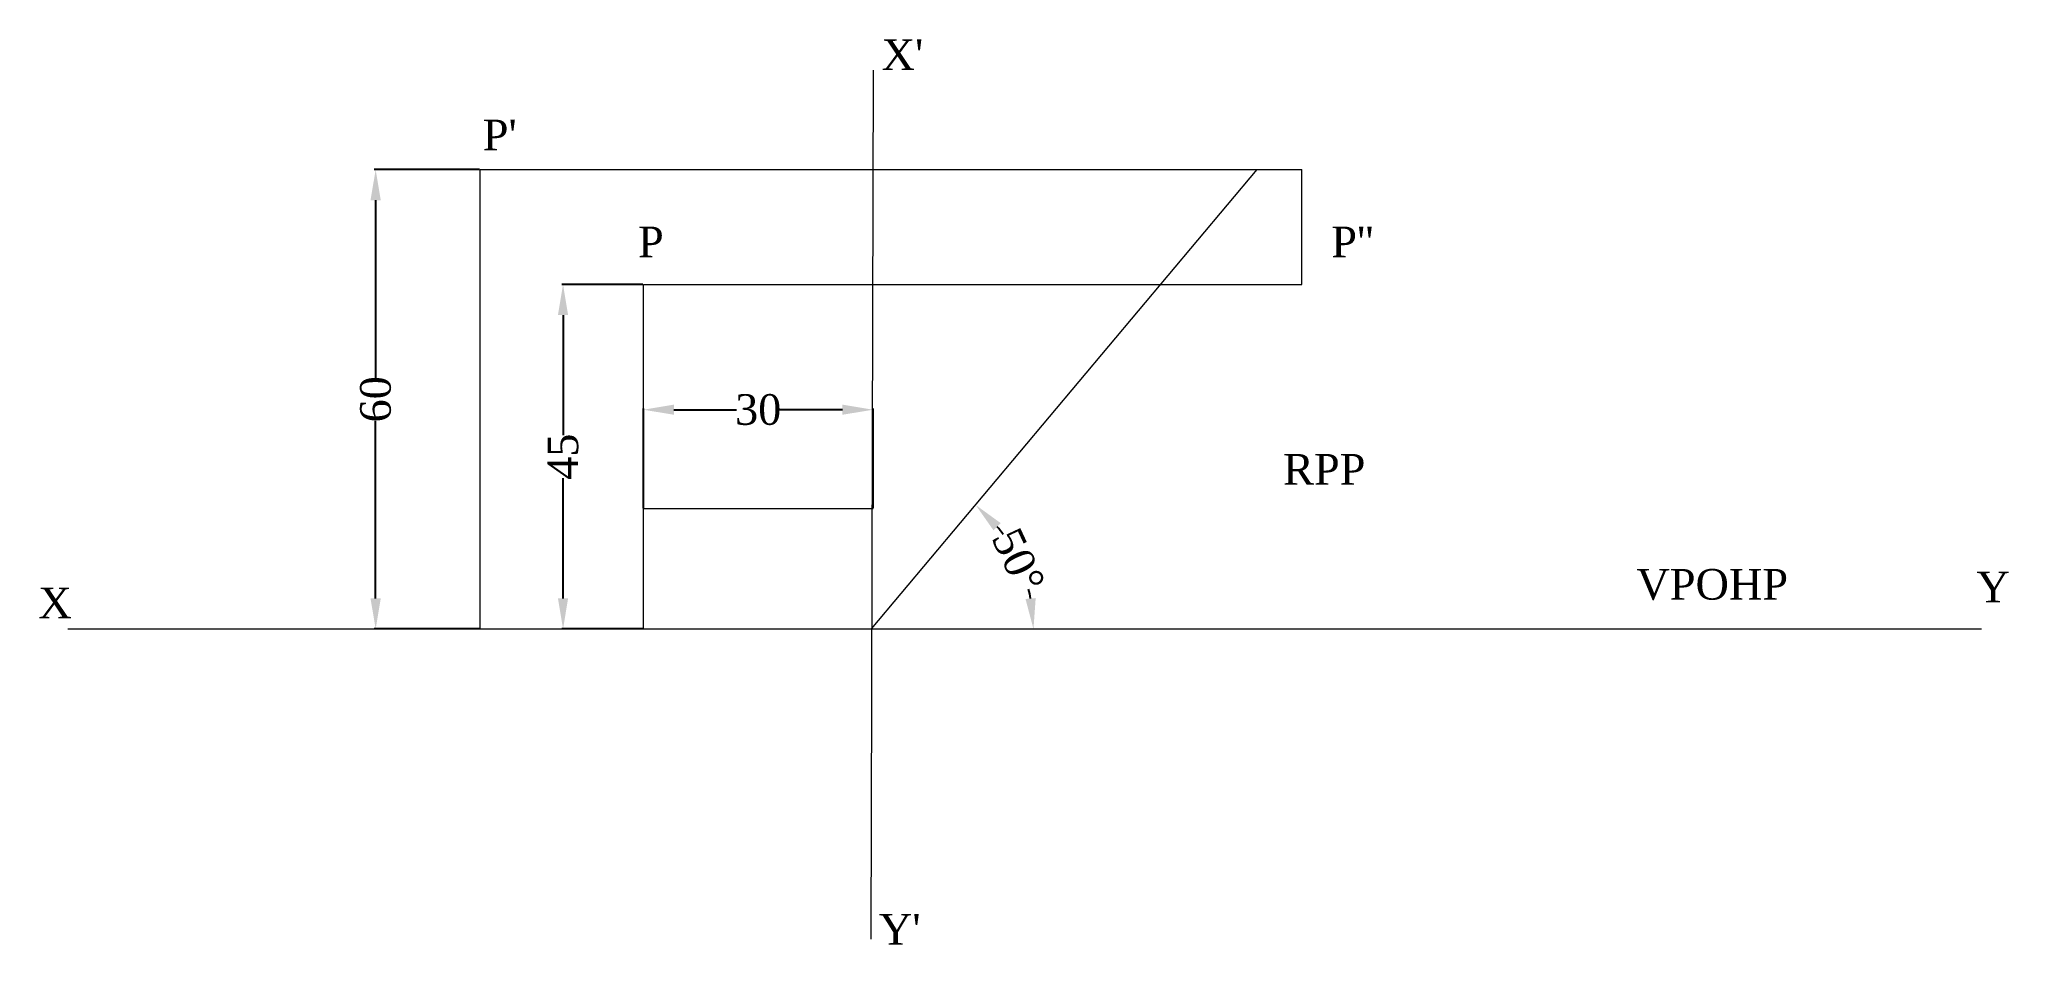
# Paper-space layout 'Layout9' of a CAD drawing. Header units: millimetres. Extents: x 16 to 273, y 40 to 158.
import ezdxf

# ---------------------------------------------------------------- set-up
doc = ezdxf.new("R2010")
doc.units = ezdxf.units.MM
doc.linetypes.add('CENTERX2', pattern=[101.6, 63.5, -12.7, 12.7, -12.7])
for name, color, linetype, lineweight in [('projection line', 250, 'Continuous', 5), ('text', 212, 'CENTERX2', 5), ('xy', 1, 'Continuous', 15)]:
    doc.layers.add(name, color=color, linetype=linetype, lineweight=lineweight)
doc.styles.get("Standard").update_dxf_attribs({"font": 'times.ttf', "height": 4})
doc.dimstyles.get("Standard").update_dxf_attribs({"dimtxt": 4, "dimasz": 4, "dimexe": 0.18, "dimexo": 0.0625, "dimgap": 0.09, "dimtad": 0, "dimtoh": 1, "dimdec": 0, "dimzin": 0, "dimdsep": 46, "dimtxsty": 'Standard', "dimcen": 0.09, "dimadec": 0, "dimazin": 0, "dimtfac": 1, "dimtdec": 0, "dimtofl": 0, "dimtmove": 0, "dimatfit": 3, "dimfxl": 1, "dimtolj": 1, "dimtzin": 0, "dimarcsym": 0})

# ---------------------------------------------------------------- blocks, each defined once
blk = doc.blocks.new('*D47')
at = {"layer": 'Defpoints', "color": 0, "transparency": 16777216}
for p in [(73.22, 140.84), (59.58, 80.84), (73.22, 80.84)]:
    blk.add_point(p, dxfattribs=at)
at = {"layer": 'projection line', "color": 0, "lineweight": -2, "transparency": 16777216}
for p, q in [((73.15, 140.84), (59.4, 140.84)), ((59.58, 136.84), (59.58, 113.65)), ((59.58, 84.84), (59.58, 108.03)), ((73.15, 80.84), (59.4, 80.84))]:
    blk.add_line(p, q, dxfattribs=at)
at = {"layer": 'projection line', "color": 0, "transparency": 16777216}
for points in [[(58.91, 136.84), (60.25, 136.84), (59.58, 140.84)], [(58.91, 84.84), (60.25, 84.84), (59.58, 80.84)]]:
    blk.add_solid(points, dxfattribs=at)
at = {"layer": 'projection line', "color": 0, "transparency": 16777216, "insert": (59.58, 110.84), "char_height": 4, "attachment_point": 5, "rotation": 90}
blk.add_mtext('\\A1;60', dxfattribs=at)
blk = doc.blocks.new('*D48')
at = {"layer": 'Defpoints', "color": 0, "transparency": 16777216}
for p in [(94.55, 125.84), (84.06, 80.84), (94.55, 80.84)]:
    blk.add_point(p, dxfattribs=at)
at = {"layer": 'projection line', "color": 0, "lineweight": -2, "transparency": 16777216}
for p, q in [((94.48, 125.84), (83.88, 125.84)), ((84.06, 121.84), (84.06, 106.14)), ((84.06, 84.84), (84.06, 100.54)), ((94.48, 80.84), (83.88, 80.84))]:
    blk.add_line(p, q, dxfattribs=at)
at = {"layer": 'projection line', "color": 0, "transparency": 16777216}
for points in [[(83.39, 121.84), (84.72, 121.84), (84.06, 125.84)], [(83.39, 84.84), (84.72, 84.84), (84.06, 80.84)]]:
    blk.add_solid(points, dxfattribs=at)
at = {"layer": 'projection line', "color": 0, "transparency": 16777216, "insert": (84.06, 103.34), "char_height": 4, "attachment_point": 5, "rotation": 90}
blk.add_mtext('\\A1;45', dxfattribs=at)
blk = doc.blocks.new('*D49')
at = {"layer": 'Defpoints', "color": 0, "transparency": 16777216}
for p in [(124.55, 109.48), (94.55, 96.56), (124.55, 96.56)]:
    blk.add_point(p, dxfattribs=at)
at = {"layer": 'projection line', "color": 0, "lineweight": -2, "transparency": 16777216}
for p, q in [((94.55, 96.62), (94.55, 109.66)), ((98.55, 109.48), (106.73, 109.48)), ((120.55, 109.48), (112.36, 109.48)), ((124.55, 96.62), (124.55, 109.66))]:
    blk.add_line(p, q, dxfattribs=at)
at = {"layer": 'projection line', "color": 0, "transparency": 16777216}
for points in [[(98.55, 110.15), (98.55, 108.82), (94.55, 109.48)], [(120.55, 110.15), (120.55, 108.82), (124.55, 109.48)]]:
    blk.add_solid(points, dxfattribs=at)
at = {"layer": 'projection line', "color": 0, "transparency": 16777216, "insert": (109.55, 109.48), "char_height": 4, "attachment_point": 5}
blk.add_mtext('\\A1;30', dxfattribs=at)
blk = doc.blocks.new('*D50')
at = {"layer": 'Defpoints', "color": 0, "transparency": 16777216}
for p in [(174.71, 140.84), (144.62, 86.9), (19.37, 80.84), (124.37, 80.84), (269.37, 80.84)]:
    blk.add_point(p, dxfattribs=at)
at = {"layer": 'projection line', "color": 0, "lineweight": -2, "transparency": 16777216}
for start, end in [(35.7109, 39.1453), (10.8547, 14.2891)]:
    blk.add_arc((124.37, 80.84), 21.15, start, end, dxfattribs=at)
at = {"layer": 'projection line', "color": 0, "transparency": 16777216}
for points in [[(140.29, 93.72), (141.24, 94.66), (137.96, 97.04)], [(145.8, 84.88), (144.47, 84.76), (145.51, 80.84)]]:
    blk.add_solid(points, dxfattribs=at)
at = {"layer": 'projection line', "color": 0, "transparency": 16777216, "insert": (143.53, 89.77), "char_height": 4, "attachment_point": 5, "rotation": 295}
blk.add_mtext('\\A1;50°', dxfattribs=at)

psp = doc.layouts.new('Layout9')

# ---------------------------------------------------------------- linework, layer by layer
at = {"layer": 'projection line'}
for p, q in [((124.55, 153.85), (124.27, 40.32)), ((73.22, 80.84), (73.22, 140.84)), ((73.22, 140.84), (180.57, 140.84)), ((124.37, 80.84), (174.71, 140.84)), ((180.57, 125.84), (180.57, 140.84)), ((94.55, 80.84), (94.55, 125.84)), ((94.55, 125.84), (180.57, 125.84)), ((94.55, 96.56), (124.55, 96.56))]:
    psp.add_line(p, q, dxfattribs=at)
at = {"layer": 'xy'}
psp.add_line((19.37, 80.84), (269.37, 80.84), dxfattribs=at)

# ---------------------------------------------------------------- texts
at = {"layer": 'text'}
for s, p in [("X'", (125.67, 153.85)), ("P'", (73.57, 143.37)), ('P', (93.85, 129.4)), ("P''", (184.41, 129.4)), ('RPP', (178.12, 99.7)), ('VPOHP', (224.27, 84.68)), ('Y', (268.68, 84.33)), ('X', (15.52, 82.24)), ("Y'", (125.32, 39.62))]:
    psp.add_text(s, height=4, dxfattribs=at).set_placement(p)

# ---------------------------------------------------------------- dimensions: what is measured, and where the dimension line sits
at = {"layer": 'projection line'}
dim = psp.add_angular_dim_2l(base=(144.62, 86.9), line1=((19.37, 80.84), (269.37, 80.84)), line2=((124.37, 80.84), (174.71, 140.84)), dimstyle='Standard', dxfattribs=at)
dim.commit()
dim.dimension.update_dxf_attribs({"geometry": '*D50', "text_midpoint": (143.53, 89.77)})
for base, p1, p2, picture, middle in [((59.58, 80.84), (73.22, 140.84), (73.22, 80.84), '*D47', (59.58, 110.84)), ((84.06, 80.84), (94.55, 125.84), (94.55, 80.84), '*D48', (84.06, 103.34))]:
    dim = psp.add_linear_dim(base=base, p1=p1, p2=p2, angle=90, dimstyle='Standard', dxfattribs=at)
    dim.commit()
    dim.dimension.update_dxf_attribs({"geometry": picture, "text_midpoint": middle})
dim = psp.add_linear_dim(base=(124.55, 109.48), p1=(94.55, 96.56), p2=(124.55, 96.56), dimstyle='Standard', dxfattribs=at)
dim.commit()
dim.dimension.update_dxf_attribs({"geometry": '*D49', "text_midpoint": (109.55, 109.48)})

doc.saveas('drawing.dxf')
